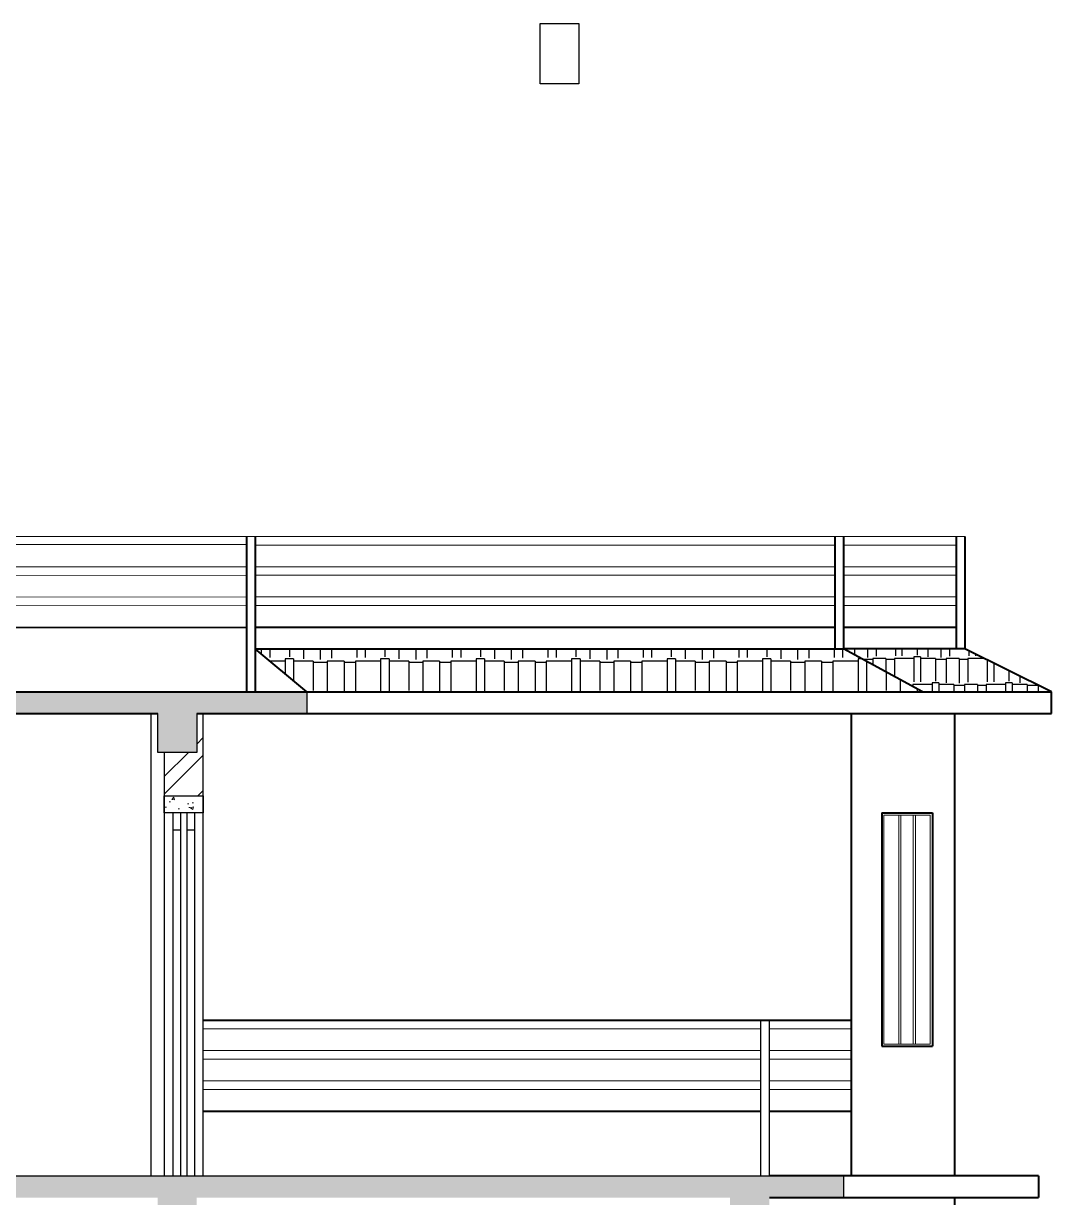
# Model space of a CAD drawing. Header units: inches. Extents: x -14619 to 1971361, y -855114 to -978.
# Drawn here: x -7152.5 to -6914.6, y -8290.8 to -8019 of the extents above; entities that cross this region are included whole.
import ezdxf

# ---------------------------------------------------------------- set-up
doc = ezdxf.new("R2010")
doc.units = ezdxf.units.IN
doc.header["$LTSCALE"] = 0.5
doc.header["$MEASUREMENT"] = 0
for name, color, linetype, lineweight in [('Dimention', 5, 'Continuous', 20), ('elev 25', 143, 'Continuous', 20), ('HACTH', 8, 'Continuous', 5), ('wall', 20, 'Continuous', 40), ('win door light', 30, 'Continuous', 18)]:
    doc.layers.add(name, color=color, linetype=linetype, lineweight=lineweight)
pattern_1 = [(50, (0, 0), (7.1726018, -0.6275213), [0.75, -8.25]), (355, (0, 0), (-1.3875133, 7.5219213), [0.6, -6.6]), (100.451444, (0.598, -0.052), (5.7850885, 6.8944), [0.637402, -7.011421]), (46.1842, (0, 2), (10.672413, -1.655193), [1.125, -12.375]), (96.63564, (0.889, 1.862), (9.346619, 9.741186), [0.956103, -10.517138]), (351.18416, (0, 2), (9.34662, 9.741186), [0.9, -9.9]), (21, (1, 1.5), (5.9690705, -4.026189), [0.75, -8.25]), (326, (1, 1.5), (2.4331533, 7.2515005), [0.6, -6.6]), (71.451445, (1.4974, 1.1645), (8.4022238, 3.2253115), [0.637402, -7.011421]), (37.5, (0, 0), (0.12159855, 3.32893854), [0, -6.52, 0, -6.7, 0, -6.625]), (7.5, (0, 0), (2.6306954, 3.9441171), [0, -3.82, 0, -6.37, 0, -2.525]), (327.5, (-2.23, 0), (5.33822436, -0.2255487), [0, -2.5, 0, -7.8, 0, -10.35]), (317.5, (-3.23, 0), (5.8318617, 1.0010498), [0, -3.25, 0, -5.18, 0, -7.35])]

msp = doc.modelspace()

# ---------------------------------------------------------------- hatches: boundary and pattern name
h = msp.add_hatch()
h.set_pattern_fill('AR-RSHKE', color=256, scale=0.65, angle=180)
h.set_pattern_definition([(180, (-2520.182, 0), (-16.575, -7.8), [3.9, -3.25, 4.55, -1.95, 5.85, -2.6]), (180, (-2524.082, -0.325), (-16.575, -7.8), [3.25, -12.35, 2.6, -3.9]), (180, (-2531.882, 0.4875), (-16.575, -7.8), [1.95, -20.15]), (270, (-2520.182, 0), (5.525, -7.8), [7.475, -23.725]), (270, (-2524.082, 5e-16), (5.525, -7.8), [7.3125, -23.8875]), (270, (-2527.332, 9e-16), (5.525, -7.8), [6.825, -24.375]), (270, (-2531.882, 0.4875), (5.525, -7.8), [7.475, -23.725]), (270, (-2533.832, 0.4875), (5.525, -7.8), [7.475, -23.725]), (270, (-2539.682, 2e-15), (5.525, -7.8), [7.15, -24.05])])
h.paths.add_polyline_path([(-6962.71, -8163.75), (-7098.93, -8163.75), (-7086.93, -8173.75), (-6944.42, -8173.75)])
h = msp.add_hatch()
h.set_pattern_fill('AR-RSHKE', color=256, scale=0.5, angle=180)
h.set_pattern_definition([(180, (-2520.182, 0), (-12.75, -6), [3, -2.5, 3.5, -1.5, 4.5, -2]), (180, (-2523.182, -0.25), (-12.75, -6), [2.5, -9.5, 2, -3]), (180, (-2529.182, 0.375), (-12.75, -6), [1.5, -15.5]), (270, (-2520.182, 0), (4.25, -6), [5.75, -18.25]), (270, (-2523.182, 4e-16), (4.25, -6), [5.625, -18.375]), (270, (-2525.682, 7e-16), (4.25, -6), [5.25, -18.75]), (270, (-2529.182, 0.375), (4.25, -6), [5.75, -18.25]), (270, (-2530.682, 0.375), (4.25, -6), [5.75, -18.25]), (270, (-2535.182, 2e-15), (4.25, -6), [5.5, -18.5])])
h.paths.add_polyline_path([(-6934.65, -8163.75), (-6962.71, -8163.75), (-6944.42, -8173.75), (-6914.56, -8173.75)])
at = {"layer": 'Dimention', "ltscale": 40, "true_color": 0xf26722}
h = msp.add_hatch(dxfattribs=at)
h.set_pattern_fill('ANSI32', color=30, scale=23)
h.paths.add_polyline_path([(-7110.93, -8178.75), (-7112.43, -8178.75), (-7112.43, -8187.75), (-7119.93, -8187.75), (-7119.93, -8197.75), (-7110.93, -8197.75)])
at = {"layer": 'HACTH'}
h = msp.add_hatch(dxfattribs=at)
h.set_pattern_fill('AR-CONC', color=256)
h.set_pattern_definition(pattern_1)
h.paths.add_polyline_path([(-7204.43, -8178.75), (-7121.43, -8178.75), (-7121.43, -8187.75), (-7112.43, -8187.75), (-7112.43, -8178.75), (-7086.93, -8178.75), (-7086.93, -8173.75), (-7341.09, -8173.75), (-7341.09, -8178.75), (-7341.09, -8187.75), (-7332.09, -8187.75), (-7332.08, -8178.75), (-7213.43, -8178.75), (-7213.43, -8187.75), (-7204.43, -8187.75)])
h = msp.add_hatch(dxfattribs=at)
h.set_pattern_fill('AR-CONC', color=256)
h.set_pattern_definition(pattern_1)
h.paths.add_polyline_path([(-7110.93, -8197.75), (-7119.93, -8197.75), (-7119.93, -8201.75), (-7110.93, -8201.75)])
h = msp.add_hatch(dxfattribs=at)
h.set_pattern_fill('AR-CONC', color=256)
h.set_pattern_definition(pattern_1)
h.paths.add_polyline_path([(-6979.85, -8285.75), (-6962.62, -8285.75), (-6962.62, -8290.75), (-6979.85, -8290.75), (-6979.85, -8299.75), (-6988.97, -8299.75), (-6988.97, -8290.75), (-7112.43, -8290.75), (-7112.43, -8299.75), (-7121.43, -8299.75), (-7121.43, -8290.75), (-7204.43, -8290.75), (-7204.43, -8299.75), (-7213.43, -8299.75), (-7213.43, -8290.75), (-7220.51, -8290.75), (-7300.51, -8234.75), (-7341.09, -8234.75), (-7341.09, -8229.75), (-7288.93, -8229.75), (-7288.93, -8236.75), (-7278.93, -8236.75), (-7278.93, -8243.75), (-7268.93, -8243.75), (-7268.93, -8250.75), (-7258.93, -8250.75), (-7258.93, -8257.75), (-7248.93, -8257.75), (-7248.93, -8264.75), (-7238.93, -8264.75), (-7238.93, -8271.75), (-7228.93, -8271.75), (-7228.93, -8278.75), (-7218.93, -8278.75), (-7218.93, -8285.75)])

# ---------------------------------------------------------------- linework, layer by layer
for p, q in [((-7086.93, -8173.75), (-7086.93, -8178.75)), ((-7122.93, -8285.75), (-7122.93, -8178.75)), ((-7110.93, -8285.75), (-7110.93, -8178.75)), ((-7110.93, -8285.75), (-7110.93, -8178.75)), ((-7119.93, -8187.75), (-7119.93, -8285.75)), ((-7117.93, -8201.75), (-7117.93, -8285.75)), ((-7116.18, -8201.75), (-7116.18, -8285.75)), ((-7114.68, -8201.75), (-7114.68, -8285.75)), ((-7112.93, -8201.75), (-7112.93, -8285.75)), ((-7116.18, -8205.75), (-7117.93, -8205.75)), ((-7112.93, -8205.75), (-7114.68, -8205.75)), ((-6981.85, -8285.75), (-6981.85, -8249.75)), ((-6979.85, -8285.75), (-6979.85, -8249.75)), ((-6962.62, -8290.75), (-6962.62, -8285.75))]:
    msp.add_line(p, q)
for points in [[(-7032.96, -8019.03), (-7023.96, -8019.03), (-7023.96, -8033.03), (-7032.96, -8033.03)], [(-7119.93, -8197.75), (-7110.93, -8197.75), (-7110.93, -8201.75), (-7119.93, -8201.75)]]:
    msp.add_lwpolyline(points, close=True)
for points in [[(-7112.43, -8178.75), (-7112.43, -8187.75), (-7121.43, -8187.75), (-7121.43, -8178.75)], [(-7218.93, -8285.75), (-6979.85, -8285.75)]]:
    msp.add_lwpolyline(points)
at = {"layer": 'elev 25'}
for p, q in [((-6934.65, -8137.75), (-7341.09, -8137.75)), ((-7100.93, -8139.58), (-7339.09, -8139.78)), ((-6964.71, -8139.75), (-7098.93, -8139.75)), ((-6936.65, -8139.75), (-6962.71, -8139.75)), ((-7100.93, -8144.75), (-7339.09, -8144.95)), ((-6964.71, -8144.75), (-7098.93, -8144.75)), ((-6936.65, -8144.75), (-6962.71, -8144.75)), ((-7100.93, -8146.75), (-7339.09, -8146.95)), ((-6964.71, -8146.75), (-7098.93, -8146.75)), ((-6936.65, -8146.75), (-6962.71, -8146.75)), ((-7100.93, -8151.75), (-7339.09, -8151.95)), ((-6964.71, -8151.75), (-7098.93, -8151.75)), ((-6936.65, -8151.75), (-6962.71, -8151.75)), ((-7100.93, -8153.75), (-7339.09, -8153.95)), ((-6964.71, -8153.75), (-7098.93, -8153.75)), ((-6936.65, -8153.75), (-6962.71, -8153.75)), ((-6981.85, -8251.75), (-7110.93, -8251.75)), ((-6960.9, -8251.75), (-6979.85, -8251.75)), ((-6981.85, -8256.75), (-7110.93, -8256.75)), ((-6960.9, -8256.75), (-6979.85, -8256.75)), ((-6981.85, -8258.75), (-7110.93, -8258.75)), ((-6960.9, -8258.75), (-6979.85, -8258.75)), ((-6981.85, -8263.75), (-7110.93, -8263.75)), ((-6981.85, -8265.75), (-7110.93, -8265.75)), ((-6960.9, -8263.75), (-6979.85, -8263.75)), ((-6960.9, -8265.75), (-6979.85, -8265.75))]:
    msp.add_line(p, q, dxfattribs=at)
at = {"layer": 'wall'}
for p, q in [((-7100.93, -8137.75), (-7100.93, -8173.75)), ((-7098.93, -8137.75), (-7098.93, -8173.75)), ((-6964.71, -8137.75), (-6964.71, -8163.75)), ((-6962.71, -8137.75), (-6962.71, -8163.75)), ((-6936.65, -8137.75), (-6936.65, -8163.75)), ((-6934.65, -8137.75), (-6934.65, -8163.75)), ((-7339.09, -8158.95), (-7100.93, -8158.75)), ((-7098.93, -8158.75), (-6964.71, -8158.75)), ((-6962.71, -8158.75), (-6936.65, -8158.75)), ((-7086.93, -8173.75), (-7098.93, -8163.75)), ((-7098.93, -8163.75), (-6962.71, -8163.75)), ((-6944.42, -8173.75), (-6962.71, -8163.75)), ((-6934.65, -8163.75), (-6962.71, -8163.75)), ((-6914.56, -8173.75), (-6934.65, -8163.75)), ((-7359.17, -8173.75), (-6914.56, -8173.75)), ((-6914.56, -8178.75), (-6914.56, -8173.75)), ((-7204.43, -8178.75), (-7121.43, -8178.75)), ((-7112.43, -8178.75), (-6914.56, -8178.75)), ((-6960.9, -8178.75), (-6960.9, -8285.75)), ((-6936.99, -8178.75), (-6936.99, -8285.75)), ((-6953.86, -8201.75), (-6953.86, -8255.75)), ((-6953.86, -8201.75), (-6953.86, -8255.75)), ((-6953.86, -8201.75), (-6942.14, -8201.75)), ((-6942.14, -8201.75), (-6942.14, -8255.75)), ((-6942.14, -8201.75), (-6942.14, -8255.75)), ((-6960.9, -8249.75), (-7110.93, -8249.75)), ((-6953.86, -8255.75), (-6942.14, -8255.75)), ((-7110.93, -8270.75), (-6981.85, -8270.75)), ((-6979.85, -8270.75), (-6960.9, -8270.75)), ((-6917.57, -8285.75), (-6979.85, -8285.75)), ((-6917.57, -8285.75), (-6917.57, -8290.75)), ((-6979.85, -8290.75), (-6917.57, -8290.75)), ((-6936.99, -8290.75), (-6936.99, -8397.75))]:
    msp.add_line(p, q, dxfattribs=at)
at = {"layer": 'win door light'}
for p, q in [((-6949.93, -8202.25), (-6949.93, -8255.26)), ((-6949.44, -8202.25), (-6949.44, -8255.26)), ((-6946.57, -8202.25), (-6946.57, -8255.26)), ((-6946.08, -8202.25), (-6946.08, -8255.26))]:
    msp.add_line(p, q, dxfattribs=at)
for points in [[(-6953.86, -8201.75), (-6942.14, -8201.75), (-6942.14, -8255.75), (-6953.86, -8255.75)], [(-6953.36, -8202.25), (-6942.63, -8202.25), (-6942.63, -8255.26), (-6953.36, -8255.26)]]:
    msp.add_lwpolyline(points, close=True, dxfattribs=at)

doc.saveas('drawing.dxf')
